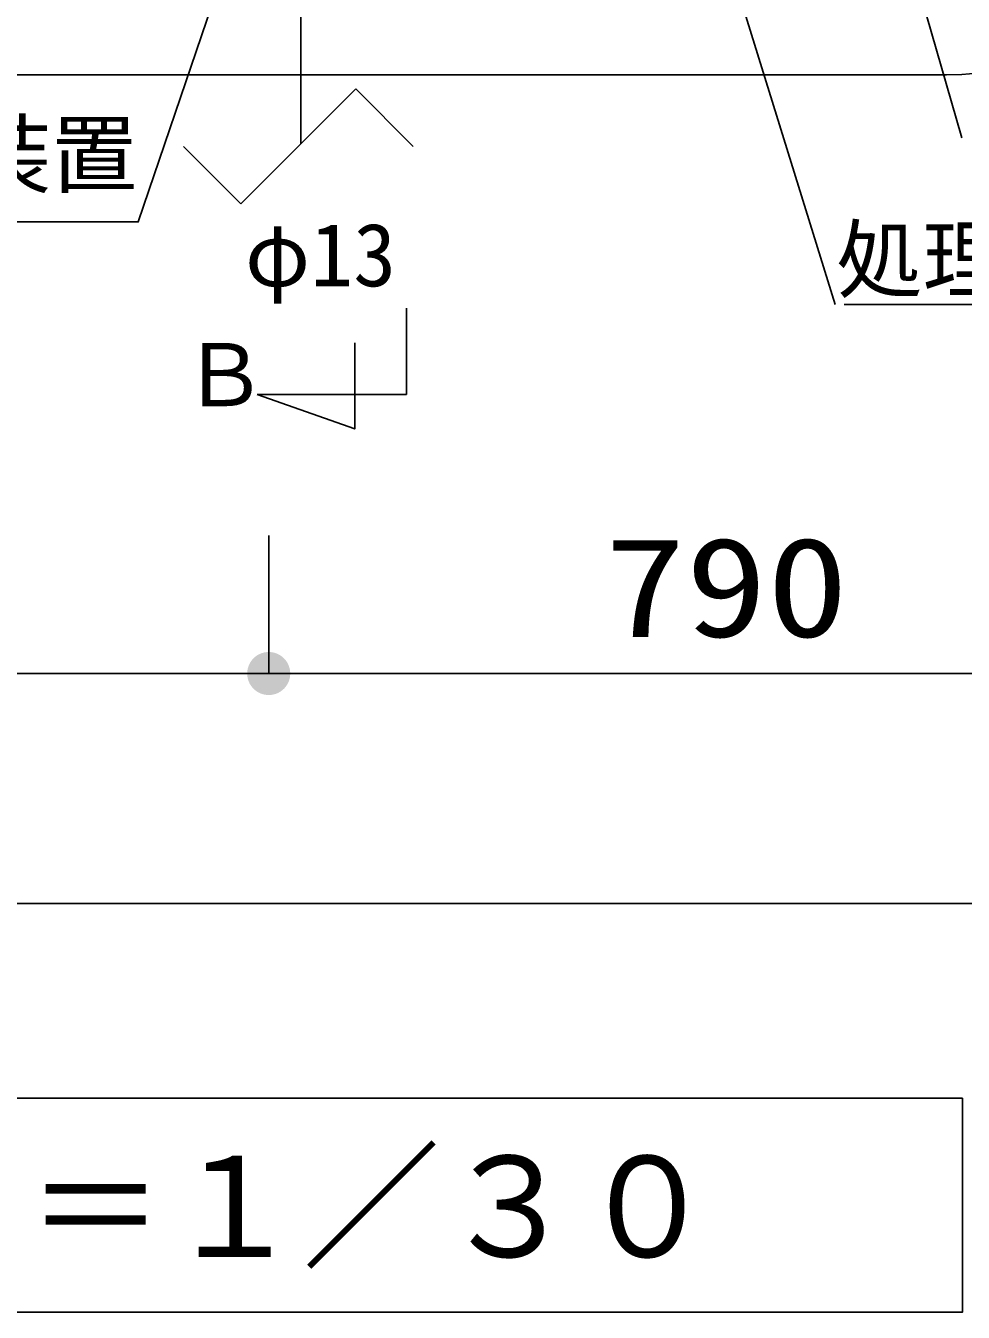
# Model space of a CAD drawing. Units: millimetres, scale not verified. Extents: x -8093 to 8093, y -5792 to 5792.
# Drawn here: x -4571 to -3755, y -744 to 375 of the extents above; entities that cross this region are included whole.
import ezdxf
from ezdxf.enums import TextEntityAlignment as Align

# ---------------------------------------------------------------- set-up
doc = ezdxf.new("R2010")
doc.units = ezdxf.units.MM
doc.header["$LTSCALE"] = 30
for name, color, linetype, lineweight in [('0-1_00クル-フ-0躯体', 3, 'Continuous', 25), ('0-3_00クル-フ-6寸法', 132, 'Continuous', 25), ('0-7_00クル-フ-3空気管', 6, 'Continuous', 25)]:
    doc.layers.add(name, color=color, linetype=linetype, lineweight=lineweight)
doc.styles.add('ＭＳ ゴシック', font='')
doc.styles.get('ＭＳ ゴシック').set_extended_font_data('MS Gothic')

msp = doc.modelspace()

# ---------------------------------------------------------------- linework, layer by layer
at = {"layer": '0-1_00クル-フ-0躯体', "color": 4}
for p, q in [((-3932.85, 893.34), (-3755.88, 277.69)), ((-4063.87, 771.52), (-3866.13, 132.72)), ((-4480.71, 204.49), (-5027.97, 204.49)), ((-3858.13, 132.72), (-3327.43, 132.72))]:
    msp.add_line(p, q, dxfattribs=at)
at = {"layer": '0-1_00クル-フ-0躯体'}
msp.add_line((-5769.1, 332.59), (-3769.1, 332.59), dxfattribs=at)
at = {"layer": '0-1_00クル-フ-0躯体', "color": 4}
msp.add_lwpolyline([(-4298.04, 717.66), (-4472.71, 204.49), (-4480.71, 204.49)], dxfattribs=at)
at = {"layer": '0-1_00クル-フ-0躯体'}
for points in [[(-4369.17, 54.35), (-4239.17, 54.35), (-4239.17, 129.35)], [(-4284.17, 99.35), (-4284.17, 24.35), (-4369.17, 54.35)]]:
    msp.add_lwpolyline(points, dxfattribs=at)
msp.add_lwpolyline([(-5784.55, -558.07), (-3755.22, -558.07), (-3755.22, -744.38), (-5784.55, -744.38)], close=True, dxfattribs=at)
msp.add_arc((-3769.1, 592.59), 260, 270, 0, dxfattribs=at)
at = {"layer": '0-3_00クル-フ-6寸法', "color": 4}
for p, q in [((-4359.1, -68.51), (-4359.1, -188.51)), ((-4359.1, -68.51), (-4359.1, -188.51)), ((-5969.1, -188.51), (-4359.1, -188.51)), ((-4359.1, -188.51), (-3569.1, -188.51)), ((-5969.1, -388.51), (-3569.1, -388.51))]:
    msp.add_line(p, q, dxfattribs=at)
at = {"layer": '0-3_00クル-フ-6寸法'}
for points in [[(-4359.1, -188.51), (-4375.53, -179.48), (-4374.26, -177.49)], [(-4359.1, -188.51), (-4375.53, -179.48), (-4374.26, -177.49)], [(-4359.1, -188.51), (-4374.26, -177.49), (-4372.76, -175.67)], [(-4359.1, -188.51), (-4374.26, -177.49), (-4372.76, -175.67)], [(-4359.1, -188.51), (-4372.76, -175.67), (-4371.05, -174.06)], [(-4359.1, -188.51), (-4372.76, -175.67), (-4371.05, -174.06)], [(-4359.1, -188.51), (-4371.05, -174.06), (-4369.14, -172.68)], [(-4359.1, -188.51), (-4371.05, -174.06), (-4369.14, -172.68)], [(-4359.1, -188.51), (-4369.14, -172.68), (-4367.08, -171.54)], [(-4359.1, -188.51), (-4369.14, -172.68), (-4367.08, -171.54)], [(-4359.1, -188.51), (-4367.08, -171.54), (-4364.89, -170.68)], [(-4359.1, -188.51), (-4367.08, -171.54), (-4364.89, -170.68)], [(-4359.1, -188.51), (-4364.89, -170.68), (-4362.61, -170.09)], [(-4359.1, -188.51), (-4364.89, -170.68), (-4362.61, -170.09)], [(-4359.1, -188.51), (-4362.61, -170.09), (-4360.27, -169.8)], [(-4359.1, -188.51), (-4362.61, -170.09), (-4360.27, -169.8)], [(-4359.1, -188.51), (-4360.27, -169.8), (-4357.92, -169.8)], [(-4359.1, -188.51), (-4360.27, -169.8), (-4357.92, -169.8)], [(-4359.1, -188.51), (-4357.92, -169.8), (-4355.58, -170.09)], [(-4359.1, -188.51), (-4357.92, -169.8), (-4355.58, -170.09)], [(-4359.1, -188.51), (-4355.58, -170.09), (-4353.3, -170.68)], [(-4359.1, -188.51), (-4355.58, -170.09), (-4353.3, -170.68)], [(-4359.1, -188.51), (-4353.3, -170.68), (-4351.11, -171.54)], [(-4359.1, -188.51), (-4353.3, -170.68), (-4351.11, -171.54)], [(-4359.1, -188.51), (-4351.11, -171.54), (-4349.05, -172.68)], [(-4359.1, -188.51), (-4351.11, -171.54), (-4349.05, -172.68)], [(-4359.1, -188.51), (-4349.05, -172.68), (-4347.14, -174.06)], [(-4359.1, -188.51), (-4349.05, -172.68), (-4347.14, -174.06)], [(-4359.1, -188.51), (-4347.14, -174.06), (-4345.43, -175.67)], [(-4359.1, -188.51), (-4347.14, -174.06), (-4345.43, -175.67)], [(-4359.1, -188.51), (-4345.43, -175.67), (-4343.93, -177.49)], [(-4359.1, -188.51), (-4345.43, -175.67), (-4343.93, -177.49)], [(-4359.1, -188.51), (-4343.93, -177.49), (-4342.67, -179.48)], [(-4359.1, -188.51), (-4343.93, -177.49), (-4342.67, -179.48)], [(-4359.1, -188.51), (-4377.85, -188.51), (-4377.7, -186.16)], [(-4359.1, -188.51), (-4377.85, -188.51), (-4377.7, -186.16)], [(-4359.1, -188.51), (-4377.7, -190.86), (-4377.85, -188.51)], [(-4359.1, -188.51), (-4377.7, -190.86), (-4377.85, -188.51)], [(-4359.1, -188.51), (-4377.7, -186.16), (-4377.26, -183.85)], [(-4359.1, -188.51), (-4377.7, -186.16), (-4377.26, -183.85)], [(-4359.1, -188.51), (-4377.26, -193.17), (-4377.7, -190.86)], [(-4359.1, -188.51), (-4377.26, -193.17), (-4377.7, -190.86)], [(-4359.1, -188.51), (-4377.26, -183.85), (-4376.53, -181.61)], [(-4359.1, -188.51), (-4377.26, -183.85), (-4376.53, -181.61)], [(-4359.1, -188.51), (-4376.53, -195.41), (-4377.26, -193.17)], [(-4359.1, -188.51), (-4376.53, -195.41), (-4377.26, -193.17)], [(-4359.1, -188.51), (-4376.53, -181.61), (-4375.53, -179.48)], [(-4359.1, -188.51), (-4376.53, -181.61), (-4375.53, -179.48)], [(-4359.1, -188.51), (-4375.53, -197.54), (-4376.53, -195.41)], [(-4359.1, -188.51), (-4375.53, -197.54), (-4376.53, -195.41)], [(-4359.1, -188.51), (-4374.26, -199.53), (-4375.53, -197.54)], [(-4359.1, -188.51), (-4374.26, -199.53), (-4375.53, -197.54)], [(-4359.1, -188.51), (-4372.76, -201.35), (-4374.26, -199.53)], [(-4359.1, -188.51), (-4372.76, -201.35), (-4374.26, -199.53)], [(-4359.1, -188.51), (-4371.05, -202.96), (-4372.76, -201.35)], [(-4359.1, -188.51), (-4371.05, -202.96), (-4372.76, -201.35)], [(-4359.1, -188.51), (-4369.14, -204.34), (-4371.05, -202.96)], [(-4359.1, -188.51), (-4369.14, -204.34), (-4371.05, -202.96)], [(-4359.1, -188.51), (-4367.08, -205.48), (-4369.14, -204.34)], [(-4359.1, -188.51), (-4367.08, -205.48), (-4369.14, -204.34)], [(-4359.1, -188.51), (-4364.89, -206.34), (-4367.08, -205.48)], [(-4359.1, -188.51), (-4364.89, -206.34), (-4367.08, -205.48)], [(-4359.1, -188.51), (-4362.61, -206.93), (-4364.89, -206.34)], [(-4359.1, -188.51), (-4362.61, -206.93), (-4364.89, -206.34)], [(-4359.1, -188.51), (-4360.27, -207.22), (-4362.61, -206.93)], [(-4359.1, -188.51), (-4360.27, -207.22), (-4362.61, -206.93)], [(-4359.1, -188.51), (-4357.92, -207.22), (-4360.27, -207.22)], [(-4359.1, -188.51), (-4357.92, -207.22), (-4360.27, -207.22)], [(-4359.1, -188.51), (-4342.67, -179.48), (-4341.66, -181.61)], [(-4359.1, -188.51), (-4342.67, -179.48), (-4341.66, -181.61)], [(-4359.1, -188.51), (-4341.66, -181.61), (-4340.93, -183.85)], [(-4359.1, -188.51), (-4341.66, -181.61), (-4340.93, -183.85)], [(-4359.1, -188.51), (-4340.93, -183.85), (-4340.49, -186.16)], [(-4359.1, -188.51), (-4340.93, -183.85), (-4340.49, -186.16)], [(-4359.1, -188.51), (-4340.49, -186.16), (-4340.35, -188.51)], [(-4359.1, -188.51), (-4340.49, -186.16), (-4340.35, -188.51)], [(-4359.1, -188.51), (-4355.58, -206.93), (-4357.92, -207.22)], [(-4359.1, -188.51), (-4353.3, -206.34), (-4355.58, -206.93)], [(-4359.1, -188.51), (-4351.11, -205.48), (-4353.3, -206.34)], [(-4359.1, -188.51), (-4349.05, -204.34), (-4351.11, -205.48)], [(-4359.1, -188.51), (-4347.14, -202.96), (-4349.05, -204.34)], [(-4359.1, -188.51), (-4345.43, -201.35), (-4347.14, -202.96)], [(-4359.1, -188.51), (-4343.93, -199.53), (-4345.43, -201.35)], [(-4359.1, -188.51), (-4342.67, -197.54), (-4343.93, -199.53)], [(-4359.1, -188.51), (-4341.66, -195.41), (-4342.67, -197.54)], [(-4359.1, -188.51), (-4340.93, -193.17), (-4341.66, -195.41)], [(-4359.1, -188.51), (-4340.49, -190.86), (-4340.93, -193.17)], [(-4359.1, -188.51), (-4340.35, -188.51), (-4340.49, -190.86)], [(-4359.1, -188.51), (-4355.58, -206.93), (-4357.92, -207.22)], [(-4359.1, -188.51), (-4353.3, -206.34), (-4355.58, -206.93)], [(-4359.1, -188.51), (-4351.11, -205.48), (-4353.3, -206.34)], [(-4359.1, -188.51), (-4349.05, -204.34), (-4351.11, -205.48)], [(-4359.1, -188.51), (-4347.14, -202.96), (-4349.05, -204.34)], [(-4359.1, -188.51), (-4345.43, -201.35), (-4347.14, -202.96)], [(-4359.1, -188.51), (-4343.93, -199.53), (-4345.43, -201.35)], [(-4359.1, -188.51), (-4342.67, -197.54), (-4343.93, -199.53)], [(-4359.1, -188.51), (-4341.66, -195.41), (-4342.67, -197.54)], [(-4359.1, -188.51), (-4340.93, -193.17), (-4341.66, -195.41)], [(-4359.1, -188.51), (-4340.49, -190.86), (-4340.93, -193.17)], [(-4359.1, -188.51), (-4340.35, -188.51), (-4340.49, -190.86)]]:
    msp.add_solid(points, dxfattribs=at)
at = {"layer": '0-7_00クル-フ-3空気管'}
msp.add_line((-4331.1, 623.92), (-4331.1, 272.48), dxfattribs=at)
at = {"layer": '0-7_00クル-フ-3空気管', "color": 7}
for p, q in [((-4283.37, 320.21), (-4383.37, 220.21)), ((-4233.37, 270.21), (-4283.37, 320.21)), ((-4383.37, 220.21), (-4433.37, 270.21))]:
    msp.add_line(p, q, dxfattribs=at)

# ---------------------------------------------------------------- texts
at = {"layer": '0-1_00クル-フ-0躯体', "color": 4, "style": 'ＭＳ ゴシック'}
for s, height, p in [('循環水移送装置', 54.99, (-4998.57, 219.39)), ('処理水移送装置', 54.99, (-3864.99, 127.95)), ('Ｂ', 54.99, (-4434.96, 27.6)), ('Ｓ＝１／３０', 87.98, (-4689.75, -722.67))]:
    msp.add_text(s, height=height, dxfattribs=at).set_placement(p, align=Align.BOTTOM_LEFT)
at = {"layer": '0-3_00クル-フ-6寸法', "color": 3, "style": 'ＭＳ ゴシック', "width": 1.2}
msp.add_text('790', height=86.66, dxfattribs=at).set_placement((-4066.95, -182.66), align=Align.BOTTOM_LEFT)
at = {"layer": '0-7_00クル-フ-3空気管', "color": 4, "style": 'ＭＳ ゴシック'}
msp.add_text('φ13', height=54.99, dxfattribs=at).set_placement((-4379.81, 131.96), align=Align.BOTTOM_LEFT)

doc.saveas('drawing.dxf')
